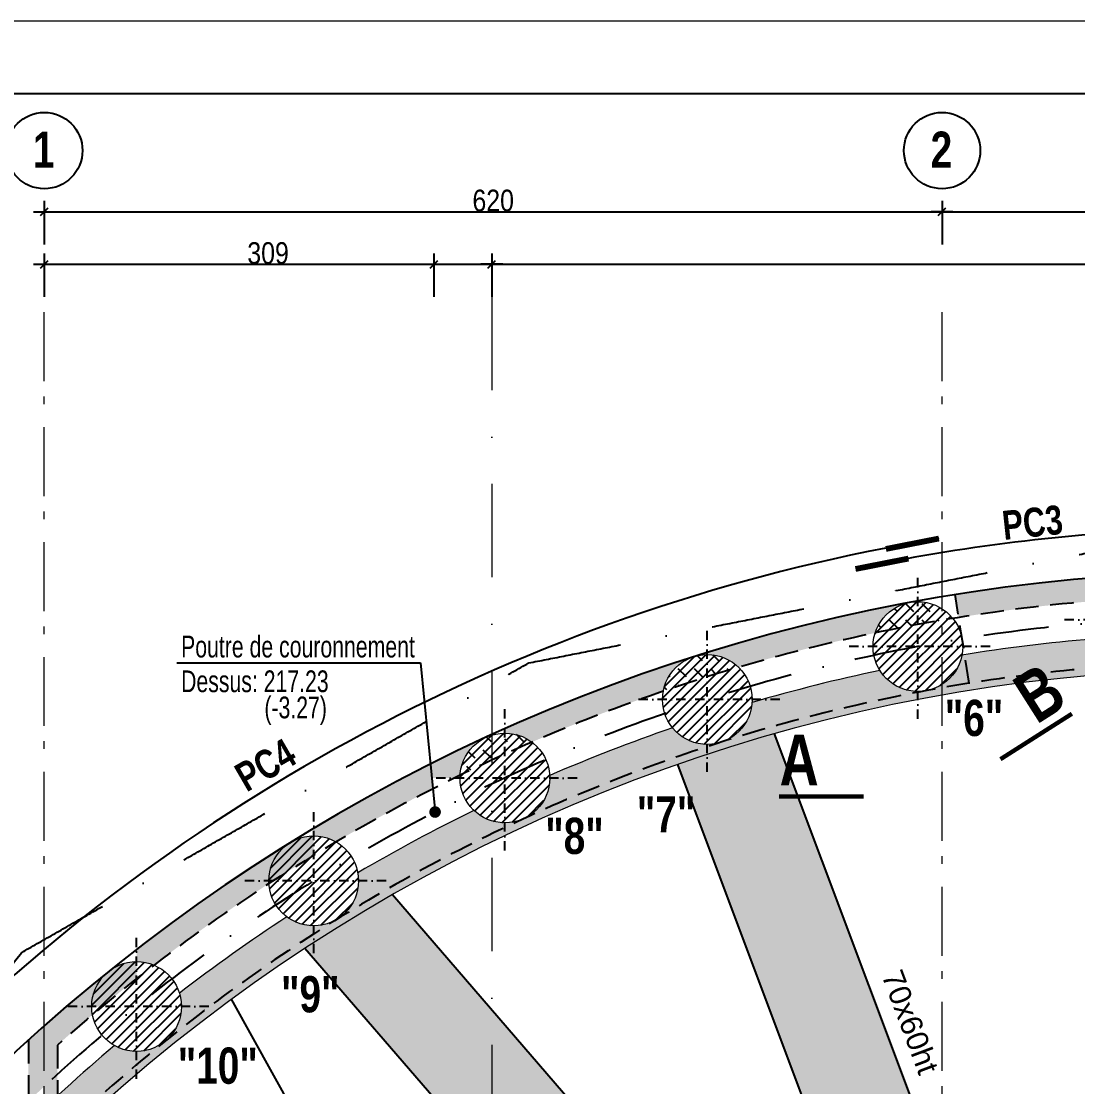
# Model space of a CAD drawing. Header units: centimetres. Extents: x 0 to 26456, y -12469 to -8269.
# Drawn here: x 19937 to 20667, y -9005 to -8269 of the extents above; entities that cross this region are included whole.
import ezdxf
from ezdxf.enums import TextEntityAlignment as Align

# ---------------------------------------------------------------- set-up
doc = ezdxf.new("R2010")
doc.units = ezdxf.units.CM
doc.header["$LTSCALE"] = 25.4
doc.header["$PDMODE"] = 1
doc.header["$PDSIZE"] = -2
for name, pattern in [('CACHEX2', [19.049999999999997, 12.7, -6.35]), ('Style de ligne -6', [1.0416400000000001, 0.625, -0.20828, 0.06943000000000005, -0.13893]), ('TIRETPTX2', [50.8, 25.4, -12.7, 0, -12.7])]:
    doc.linetypes.add(name, pattern=pattern)
for name, color, linetype in [('01_cote_gen', 4, 'Continuous'), ('01_linteaux', 2, 'Continuous'), ('01_murs_sup', 2, 'CACHEX2'), ('01_poch_BN', 9, 'Continuous'), ('01_poch_murs', 253, 'Continuous'), ('01_texte', 230, 'Continuous'), ('AA_COTES', 2, 'Continuous')]:
    doc.layers.add(name, color=color, linetype=linetype)
for name, color, linetype, lineweight in [('01_murs_coup', 5, 'Continuous', 60), ('01_PIEUX', 5, 'Continuous', 60), ('B Général', 7, 'Continuous', 5)]:
    doc.layers.add(name, color=color, linetype=linetype, lineweight=lineweight)
doc.styles.add('impact', font='impact.ttf')
doc.styles.add('MATTE_TXT', font='arial.ttf')
doc.styles.add('STYLE2', font='ARIALN.TTF')
doc.dimstyles.new('JB50', dxfattribs={"dimscale": 0.1, "dimtxt": 150, "dimasz": 15, "dimexe": 0.1, "dimexo": 0.1, "dimgap": 0.09, "dimtad": 1, "dimdec": 1, "dimdsep": 46, "dimtxsty": 'STYLE2', "dimblk1": 'BOND_G', "dimblk2": 'BOND_D', "dimsah": 1, "dimcen": 1.5, "dimdle": 0.01, "dimse1": 1, "dimse2": 1, "dimclrd": 4, "dimclre": 2, "dimclrt": 6, "dimazin": 2, "dimtfac": 2.333333333333333, "dimtdec": 1, "dimtix": 1, "dimtmove": 2, "dimatfit": 3, "dimldrblk": 'BOND_G', "dimfxl": 1, "dimtolj": 1, "dimtzin": 0, "dimarcsym": 0})
pattern_1 = [(135, (0, 0), (-11.22532015133644, 8.881784197001252e-16), [7.9375, -7.9375])]

# ---------------------------------------------------------------- blocks, each defined once
blk = doc.blocks.new('BOND_G')
at = {"layer": 'AA_COTES', "color": 0}
for p, q in [((0, -5), (0, 14.99999999999999)), ((5, 0), (-5, 0)), ((1.767766952966312, 1.767766952966312), (-1.767766952966426, -1.767766952966426))]:
    blk.add_line(p, q, dxfattribs=at)
blk = doc.blocks.new('BOND_D')
at = {"layer": 'AA_COTES', "color": 0}
for p, q in [((0, 5), (0, -15)), ((5, 0), (-5, 0)), ((-1.767766952966312, -1.767766952966312), (1.767766952966426, 1.767766952966426))]:
    blk.add_line(p, q, dxfattribs=at)
blk = doc.blocks.new('*D134')
at = {"layer": '01_cote_gen', "color": 4, "lineweight": -2, "transparency": 16777216}
blk.add_line((20223.54063013628, -8437.09799820032), (21263.53152298929, -8437.09799820032), dxfattribs=at)
at = {"layer": 'Defpoints', "color": 0, "transparency": 16777216}
for p in [(21265.03152298929, -8437.09799820032), (20222.04063013628, -8628.051848474306), (21265.03152298929, -8655.22295320542)]:
    blk.add_point(p, dxfattribs=at)
at = {"layer": '01_cote_gen', "color": 4, "lineweight": -2, "transparency": 16777216, "xscale": 1.5, "yscale": 1.5, "zscale": 1.5, "rotation": 180}
blk.add_blockref('BOND_G', (20222.04063013628, -8437.09799820032), dxfattribs=at)
at = {"layer": '01_cote_gen', "color": 4, "lineweight": -2, "transparency": 16777216, "xscale": 1.5, "yscale": 1.5, "zscale": 1.5}
blk.add_blockref('BOND_D', (21265.03152298929, -8437.09799820032), dxfattribs=at)
at = {"layer": '01_cote_gen', "color": 6, "transparency": 16777216, "insert": (20743.53607656278, -8429.430403384495), "char_height": 15, "attachment_point": 5, "style": 'STYLE2'}
blk.add_mtext('\\A1;1043', dxfattribs=at)
blk = doc.blocks.new('*D135')
at = {"layer": '01_cote_gen', "color": 4, "lineweight": -2, "transparency": 16777216}
blk.add_line((19954.49236217087, -8400.81244869095), (20571.48982176962, -8400.81244869095), dxfattribs=at)
at = {"layer": 'Defpoints', "color": 0, "transparency": 16777216}
for p in [(20572.98982176962, -8400.81244869095), (19952.99236217087, -8404.476490234649), (20572.98982176962, -8404.476490234649)]:
    blk.add_point(p, dxfattribs=at)
at = {"layer": '01_cote_gen', "color": 4, "lineweight": -2, "transparency": 16777216, "xscale": 1.5, "yscale": 1.5, "zscale": 1.5, "rotation": 180}
blk.add_blockref('BOND_G', (19952.99236217087, -8400.81244869095), dxfattribs=at)
at = {"layer": '01_cote_gen', "color": 4, "lineweight": -2, "transparency": 16777216, "xscale": 1.5, "yscale": 1.5, "zscale": 1.5}
blk.add_blockref('BOND_D', (20572.98982176962, -8400.81244869095), dxfattribs=at)
at = {"layer": '01_cote_gen', "color": 6, "transparency": 16777216, "insert": (20262.99109197024, -8393.144853875125), "char_height": 15, "attachment_point": 5, "style": 'STYLE2'}
blk.add_mtext('\\A1;620', dxfattribs=at)
blk = doc.blocks.new('*D136')
at = {"layer": '01_cote_gen', "color": 4, "lineweight": -2, "transparency": 16777216}
blk.add_line((20574.48982176962, -8400.81244869095), (21121.50648556105, -8400.81244869095), dxfattribs=at)
at = {"layer": 'Defpoints', "color": 0, "transparency": 16777216}
for p in [(21123.00648556105, -8362.340485538267), (21123.00648556105, -8400.81244869095), (20572.98982176962, -8404.476490234649)]:
    blk.add_point(p, dxfattribs=at)
at = {"layer": '01_cote_gen', "color": 4, "lineweight": -2, "transparency": 16777216, "xscale": 1.5, "yscale": 1.5, "zscale": 1.5, "rotation": 180}
blk.add_blockref('BOND_G', (20572.98982176962, -8400.81244869095), dxfattribs=at)
at = {"layer": '01_cote_gen', "color": 4, "lineweight": -2, "transparency": 16777216, "xscale": 1.5, "yscale": 1.5, "zscale": 1.5}
blk.add_blockref('BOND_D', (21123.00648556105, -8400.81244869095), dxfattribs=at)
at = {"layer": '01_cote_gen', "color": 6, "transparency": 16777216, "insert": (20847.99815366533, -8393.144853875125), "char_height": 15, "attachment_point": 5, "style": 'STYLE2'}
blk.add_mtext('\\A1;550', dxfattribs=at)
blk = doc.blocks.new('*D137')
at = {"layer": '01_cote_gen', "color": 4, "lineweight": -2, "ltscale": 3, "transparency": 16777216}
blk.add_line((19954.49236217087, -8437.09799820032), (20260.54063013628, -8437.09799820032), dxfattribs=at)
at = {"layer": 'Defpoints', "color": 0, "ltscale": 3, "transparency": 16777216}
for p in [(20262.04063013628, -8437.09799820032), (19952.99236217087, -8647.511518568235), (20262.04063013628, -8647.511518568235)]:
    blk.add_point(p, dxfattribs=at)
at = {"layer": '01_cote_gen', "color": 4, "lineweight": -2, "ltscale": 3, "transparency": 16777216, "xscale": 1.5, "yscale": 1.5, "zscale": 1.5, "rotation": 180}
blk.add_blockref('BOND_G', (19952.99236217087, -8437.09799820032), dxfattribs=at)
at = {"layer": '01_cote_gen', "color": 4, "lineweight": -2, "ltscale": 3, "transparency": 16777216, "xscale": 1.5, "yscale": 1.5, "zscale": 1.5}
blk.add_blockref('BOND_D', (20262.04063013628, -8437.09799820032), dxfattribs=at)
at = {"layer": '01_cote_gen', "color": 6, "ltscale": 3, "transparency": 16777216, "insert": (20107.51649615358, -8429.430403384495), "char_height": 15, "attachment_point": 5, "style": 'STYLE2'}
blk.add_mtext('\\A1;309', dxfattribs=at)
blk = doc.blocks.new('*D208')
at = {"layer": '01_cote_gen', "color": 4, "lineweight": -2, "ltscale": 3, "transparency": 16777216}
blk.add_line((25181.35043930488, -8824.443182918727), (25181.35043930488, -8881.443182918292), dxfattribs=at)
at = {"layer": 'Defpoints', "color": 0, "ltscale": 3, "transparency": 16777216}
for p in [(25158.85043930488, -8822.943182918727), (-1.600710675120354e-10, -8882.943182918285), (25181.35043930488, -8882.943182918292)]:
    blk.add_point(p, dxfattribs=at)
at = {"layer": '01_cote_gen', "color": 4, "lineweight": -2, "ltscale": 3, "transparency": 16777216, "xscale": 1.5, "yscale": 1.5, "zscale": 1.5}
for name, p, rotation in [('BOND_G', (25181.35043930488, -8822.943182918727), 90), ('BOND_D', (25181.35043930488, -8882.943182918292), 270)]:
    blk.add_blockref(name, p, dxfattribs=dict(at, rotation=rotation))
at = {"layer": '01_cote_gen', "color": 6, "ltscale": 3, "transparency": 16777216, "insert": (25173.68284448905, -8852.943182918507), "char_height": 15, "attachment_point": 5, "rotation": 90, "style": 'STYLE2'}
blk.add_mtext('\\A1;60', dxfattribs=at)

msp = doc.modelspace()

# ---------------------------------------------------------------- hatches: boundary and pattern name
at = {"layer": '01_murs_sup', "ltscale": 3}
h = msp.add_hatch(dxfattribs=at)
h.set_pattern_fill('DASH', color=256, scale=2.5, angle=135)
h.set_pattern_definition(pattern_1)
h.paths.add_polyline_path([(19962.04075267671, -8996.491079581685, 0.002531451353049674), (19952.99236217087, -9004.807788942462), (19952.99236217087, -9019.878112635355, -0.002574667747263947), (19962.04075267671, -9011.419420330678)])
h.paths.add_polyline_path([(19962.04075267671, -8976.31305738118, -0.006516405898975369), (19986.24151767971, -8955.33694515442, -0.04627340198228324), (19985.71276000788, -8949.635770628222), (19968.25438592605, -8949.635770628222, 0.004067861401506169), (19952.99236217087, -8962.949710448283), (19952.99236217087, -9004.807788942462, -0.002531451353049659), (19962.04075267671, -8996.491079581685)])
h.paths.add_polyline_path([(19952.99236217087, -8962.949710448283, 0.002955468585828464), (19942.04075267671, -8972.777708138961), (19942.04075267671, -9015.10359946519, -0.003096146297348388), (19952.99236217087, -9004.807788942462)])
h.paths.add_polyline_path([(19997.24688906947, -8925.509439191208, 0.007575990962309219), (19968.25438592605, -8949.635770628222), (19985.71276000788, -8949.635770628222, -0.2267463357051544)])
h.paths.add_polyline_path([(20016.71276000788, -8930.438205213124), (20016.71276000788, -8918.635770628222, 0.4142135623730951), (19985.71276000788, -8949.635770628222), (19993.04469058376, -8949.635770628222, -0.006200760919027776)])
h.paths.add_polyline_path([(20022.24235788403, -8905.863991761751, 0.001401672488549907), (20016.71276000788, -8910.121562334987), (20016.71276000788, -8918.635770628222, -0.09982294667140483), (20028.72683847661, -8921.05847337065, -0.0008315451278062832), (20031.96796140318, -8918.568819040713)])
h.paths.add_polyline_path([(20108.06370936837, -8864.768000295142, -0.01533620150584975), (20108.00540742572, -8862.867652609077, -0.2594805352761252), (20122.66303549479, -8836.525160705858, 0.02452486336761976), (20022.24235788403, -8905.863991761751), (20031.96796140318, -8918.568819040713, -0.0189682979439725)])
h.paths.add_polyline_path([(20139.00540742572, -8845.256839476358), (20139.00540742572, -8831.867652609077, 0.4142135623730951), (20108.00540742572, -8862.867652609077), (20110.98929596204, -8862.867652609077, -0.006733180713042963)])
h.paths.add_polyline_path([(20221.27242336533, -8799.309026090661), (20219.59169393276, -8782.227434466036, 0.01847937243883564), (20139.00540742572, -8826.559863701523), (20139.00540742572, -8831.867652609077, -0.1311429218165924), (20154.45158321565, -8835.989861526718, -0.01551302581773235)])
h.paths.add_polyline_path([(20258.09446509475, -8763.68465358069, 0.008583888516723525), (20219.59169393276, -8782.227434466036), (20220.53763697403, -8791.84124405252), (20236.18662102504, -8791.84124405252, -0.0008921322589392388), (20240.12401177537, -8789.911760148272, -0.2759147244667435)])
h.paths.add_polyline_path([(20380.40680633365, -8731.910745401334, -0.2759147244667484), (20401.47410624306, -8708.099672642245, 0.02805231403999468), (20271.06390660168, -8757.800395212256), (20271.06390660168, -8760.84124405252, -0.1627178930550964), (20289.70642681701, -8767.07319124207, -0.01980015537954972)])
h.paths.add_polyline_path([(20526.77097568853, -8691.650217712082, -0.2759147244667564), (20550.6135748336, -8670.618603950435, 0.02893504782106948), (20410.87266649118, -8705.150387574842), (20410.87266649118, -8706.64061144355, -0.1946121440687925), (20432.42699286268, -8715.36032835129, -0.01980015537955201)])
h.paths.add_polyline_path([(20676.95233325804, -8669.747184978214, -0.2601810642606941), (20701.35699738403, -8651.929332204701, 0.02414752684017281), (20581.93276865482, -8665.18965881402), (20584.46398054825, -8680.988170337281, -0.01896323129683905)])
h.paths.add_polyline_path([(19458.75151192187, -10153.20039969471), (19473.3523187485, -10153.20039969471), (19473.3523187485, -10142.62740164783), (19458.75151192187, -10142.62740164783)], flags=9)
h.paths.add_polyline_path([(19607.82798606622, -9603.97844531037), (19622.42879289285, -9603.97844531037), (19622.42879289285, -9593.405447263493), (19607.82798606622, -9593.405447263493)], flags=9)
h.paths.add_polyline_path([(20865.53209107814, -10481.26474452475), (20920.9533052664, -10481.26474452475), (20920.9533052664, -10458.28896007728), (20865.53209107814, -10458.28896007728)], flags=9)
h.paths.add_polyline_path([(19060.64998762298, -10027.91604079485), (19091.18581220605, -10027.91604076731), (19091.1858121708, -9988.840994442417), (19060.64998758773, -9988.840994469967)], flags=9)
h.paths.add_polyline_path([(19060.91249534308, -9879.12851761522), (19090.87697959262, -9879.128517588186), (19090.87697955879, -9841.628517588186), (19060.91249530925, -9841.62851761522)], flags=9)
h.paths.add_polyline_path([(19060.72719577544, -9269.128517970756), (19089.67253240299, -9269.12851794464), (19089.67253236916, -9231.62851794464), (19060.72719574161, -9231.628517970756)], flags=9)
h.paths.add_polyline_path([(19826.87228505999, -9345.038980564766), (19862.27035079214, -9322.526700305973), (19834.09664679395, -9278.22667318383), (19798.6985810618, -9300.738953442622)], flags=9)
h.paths.add_polyline_path([(20637.24809346632, -8767.528901594093), (20672.64615919847, -8745.016621335299), (20644.47245520028, -8700.716594213156), (20609.07438946813, -8723.228874471948)], flags=9)
h.paths.add_polyline_path([(20454.03026777045, -8806.877622667598), (20494.55373904902, -8806.877622631002), (20494.55373900161, -8754.377622631002), (20454.03026772304, -8754.377622667598)], flags=9)
h.paths.add_polyline_path([(20861.45874717567, -8825.185471828197), (20914.4948999724, -8825.185471828197), (20914.4948999724, -8795.68683608468), (20861.45874717567, -8795.68683608468)], flags=9)
h.paths.add_polyline_path([(21073.27243698213, -8575.38904196861), (21182.86350110218, -8575.38904196861), (21182.86350110218, -8552.39790963573), (21073.27243698213, -8552.39790963573)], flags=9)
h.paths.add_polyline_path([(20797.06333448428, -8776.738779199608), (20966.1468951937, -8776.738779199608), (20966.1468951937, -8753.870429949951), (20797.06333448428, -8753.870429949951)], flags=9)
h.paths.add_polyline_path([(21102.39872305211, -8800.74508267199), (21211.98978717216, -8800.74508267199), (21211.98978717216, -8777.75395033911), (21102.39872305211, -8777.75395033911)], flags=9)
h.paths.add_polyline_path([(20797.04287063708, -8800.74508267199), (20906.63393475713, -8800.74508267199), (20906.63393475713, -8777.75395033911), (20797.04287063708, -8777.75395033911)], flags=9)
h.paths.add_polyline_path([(21166.8145995907, -8825.185471828197), (21219.85075238743, -8825.185471828197), (21219.85075238743, -8795.68683608468), (21166.8145995907, -8795.68683608468)], flags=9)
h.paths.add_polyline_path([(21102.41918689931, -8776.738779199608), (21271.50274760873, -8776.738779199608), (21271.50274760873, -8753.870429949951), (21102.41918689931, -8753.870429949951)], flags=9)
h.paths.add_polyline_path([(19586.0997036983, -10125.57938807972), (19647.38952729701, -10125.5793880736), (19647.3895272949, -10104.43339197985), (19586.09970369619, -10104.43339198597)], flags=9)
h.paths.add_polyline_path([(19566.42533737738, -10163.36716131655), (19662.59416411681, -10163.36716131655), (19662.59416411681, -10140.39137686907), (19566.42533737738, -10140.39137686907)], flags=9)
h.paths.add_polyline_path([(19791.99246649683, -10114.49305470143), (19839.57171928609, -10066.86613115486), (19822.79606835226, -10050.10727131154), (19775.21681556299, -10097.73419485811)], flags=9)
h.paths.add_polyline_path([(19775.50186969651, -10810.23123384235), (19820.81613166665, -10860.01804740375), (19838.35256155167, -10844.0569862113), (19793.03829958153, -10794.27017264989)], flags=9)
h.paths.add_polyline_path([(20584.34388294768, -10978.11408513349), (20635.48511924488, -10934.33414574923), (20620.06449312998, -10916.32064698507), (20568.92325683277, -10960.10058636933)], flags=9)
h.paths.add_polyline_path([(20287.25712955013, -9852.857136903982), (20287.25712955013, -9781.100656685701), (20264.26599721725, -9781.100656685701), (20264.26599721725, -9852.857136903982)], flags=9)
h.paths.add_polyline_path([(20263.11280257346, -9840.733567474574), (20263.11280257346, -9785.312353286306), (20240.13701812598, -9785.312353286306), (20240.13701812598, -9840.733567474574)], flags=9)
h.paths.add_polyline_path([(19573.11254545717, -10506.86340633254), (19644.86390971365, -10506.86340633254), (19644.86390971365, -10483.88762188506), (19573.11254545717, -10483.88762188506)], flags=9)
h.paths.add_polyline_path([(19585.23355690567, -10482.73186926037), (19640.65477109394, -10482.73186926037), (19640.65477109394, -10459.7560848129), (19585.23355690567, -10459.7560848129)], flags=9)
h.paths.add_polyline_path([(20302.06799122346, -9348.241344795462), (20381.08017345312, -9348.241344787577), (20381.08017345101, -9327.095348693829), (20302.06799122134, -9327.095348701714)], flags=9)
h.paths.add_polyline_path([(20290.92277939147, -9311.023830140128), (20387.0967220927, -9311.023830140128), (20387.0967220927, -9288.032697807248), (20290.92277939147, -9288.032697807248)], flags=9)
h.paths.add_polyline_path([(20302.06799122346, -9274.171262057609), (20377.32088525868, -9274.171262050098), (20377.32088525656, -9253.02526595635), (20302.06799122134, -9253.02526596386)], flags=9)
h.paths.add_polyline_path([(20338.94414295922, -9034.253394276218), (20392.69925117899, -9096.478572254844), (20410.08575489964, -9081.45871342233), (20356.33064667986, -9019.233535443702)], flags=9)
h.paths.add_polyline_path([(20525.82142540599, -8925.897849836447), (20554.7143207372, -9002.883465594012), (20576.22507793046, -8994.810424286698), (20547.33218259925, -8917.824808529132)], flags=9)
h.paths.add_polyline_path([(20776.87904420928, -9483.375216066717), (20790.47289884097, -9483.375216067157), (20790.47289884132, -9472.802218020282), (20776.87904420963, -9472.802218019842)], flags=9)
h.paths.add_polyline_path([(20780.87904420928, -9540.875216066717), (20795.47985103591, -9540.87521606719), (20795.47985103626, -9530.302218020315), (20780.87904420963, -9530.302218019842)], flags=9)
h.paths.add_polyline_path([(20807.37904420928, -9593.875216066717), (20822.31550176756, -9593.875216067201), (20822.31550176791, -9583.302218020326), (20807.37904420963, -9583.302218019842)], flags=9)
h.paths.add_polyline_path([(20874.37904420928, -9590.375216066717), (20889.31550176756, -9590.375216067201), (20889.31550176791, -9579.802218020326), (20874.37904420963, -9579.802218019842)], flags=9)
h.paths.add_polyline_path([(20923.37904420928, -9591.375216066717), (20937.97985103591, -9591.37521606719), (20937.97985103626, -9580.802218020315), (20923.37904420963, -9580.802218019842)], flags=9)
h.paths.add_polyline_path([(20973.37904420928, -9591.375216066717), (20988.31550176756, -9591.375216067201), (20988.31550176791, -9580.802218020326), (20973.37904420963, -9580.802218019842)], flags=9)
h.paths.add_polyline_path([(21083.85176809702, -9448.730142801756), (21095.76736907048, -9448.730142802142), (21095.76736907083, -9438.157144755263), (21083.85176809737, -9438.157144754878)], flags=9)
h.paths.add_polyline_path([(21083.35176809702, -9502.730142801756), (21098.2882256553, -9502.73014280224), (21098.28822565565, -9492.157144755362), (21083.35176809737, -9492.157144754878)], flags=9)
h.paths.add_polyline_path([(21076.35176809702, -9558.230142801756), (21091.2882256553, -9558.23014280224), (21091.28822565565, -9547.657144755362), (21076.35176809737, -9547.657144754878)], flags=9)
h.paths.add_polyline_path([(21029.87904420928, -9585.875216066717), (21045.15115249921, -9585.875216067212), (21045.15115249955, -9575.302218020337), (21029.87904420963, -9575.302218019842)], flags=9)
h.paths.add_polyline_path([(20956.77440208228, -9311.09743387419), (20956.77440208184, -9297.839229974143), (20946.20140403497, -9297.839229974496), (20946.20140403541, -9311.097433874544)], flags=9)
h.paths.add_polyline_path([(20995.52595522163, -9311.267843728085), (20995.52595611661, -9297.67398909639), (20984.95295806974, -9297.673988400293), (20984.95295717476, -9311.267843031987)], flags=9)
h.paths.add_polyline_path([(21056.42148496769, -9311.270427549698), (21056.42148586267, -9297.676572918004), (21045.84848781579, -9297.67657222191), (21045.84848692082, -9311.270426853604)], flags=9)
h.paths.add_polyline_path([(21078.71481880622, -9356.498405215925), (21078.7148196791, -9343.240201315875), (21068.14182163223, -9343.240200619777), (21068.14182075935, -9356.498404519827)], flags=9)
h.paths.add_polyline_path([(20917.14059672919, -9311.267843061629), (20917.14059672874, -9297.673988429935), (20906.56759868187, -9297.673988430284), (20906.56759868232, -9311.267843061982)], flags=9)
h.paths.add_polyline_path([(20866.82741345247, -9311.435668427453), (20866.827413452, -9297.50616306411), (20856.25441540513, -9297.506163064463), (20856.25441540559, -9311.435668427803)], flags=9)
h.paths.add_polyline_path([(20813.05759926358, -9328.937646691153), (20813.05759926313, -9315.343792059459), (20802.48460121625, -9315.343792059808), (20802.48460121671, -9328.937646691506)], flags=9)
h.paths.add_polyline_path([(20785.82151939157, -9379.510741170274), (20799.41537402326, -9379.510741169819), (20799.41537402291, -9368.937743122944), (20785.82151939121, -9368.937743123395)], flags=9)
h.paths.add_polyline_path([(20785.82151939157, -9424.546580470487), (20796.39451743844, -9424.546580470134), (20796.39451743809, -9413.973582423256), (20785.82151939121, -9413.973582423609)], flags=9)
h.paths.add_polyline_path([(21372.06799122846, -9772.816082090647), (21451.08017345813, -9772.816082082762), (21451.08017345601, -9751.670085989013), (21372.06799122635, -9751.670085996899)], flags=9)
h.paths.add_polyline_path([(21360.92533737738, -9735.585777530809), (21457.09416411681, -9735.585777530809), (21457.09416411681, -9712.609993083333), (21360.92533737738, -9712.609993083333)], flags=9)
h.paths.add_polyline_path([(21372.06799122846, -9698.745999352794), (21447.32088526368, -9698.745999345283), (21447.32088526157, -9677.600003251535), (21372.06799122635, -9677.600003259045)], flags=9)
h.paths.add_polyline_path([(19339.95770331637, -10138.25930636279), (19405.49198373639, -10138.25930630366), (19405.49198370123, -10099.30007220854), (19339.95770328122, -10099.30007226767)], flags=9)
h.paths.add_polyline_path([(19394.83973694119, -9995.248510771244), (19460.15011371698, -9995.24851071232), (19460.15011368184, -9956.312439063155), (19394.83973690605, -9956.312439122079)], flags=9)
h = msp.add_hatch(dxfattribs=at)
h.set_pattern_fill('DASH', color=256, scale=2.5, angle=135)
h.set_pattern_definition(pattern_1)
h.paths.add_polyline_path([(20885.0088791759, -8650.271448664153), (20855.03152298927, -8650.271448664153, -0.2729194603852488), (20882.1608422329, -8666.271447418243), (20885.0088791759, -8666.271447418243)])
h.paths.add_polyline_path([(21005.03152298927, -8650.271448664153), (20885.0088791759, -8650.271448664153), (20885.0088791759, -8666.271447418243), (20977.90220374565, -8666.271447418243, -0.2729194603852488)])
h.paths.add_polyline_path([(21083.12786492483, -8650.271448664153), (21005.03152298927, -8650.271448664153, -0.2729194603852488), (21032.1608422329, -8666.271447418243), (21084.56432930688, -8666.271447418243)])
h.paths.add_polyline_path([(21123.00648556104, -8650.271448664153), (21083.12786492483, -8650.271448664153), (21084.56432930688, -8666.271447418243), (21123.00648556104, -8666.271447418243)])
h.paths.add_polyline_path([(21155.03152298927, -8650.271448664153), (21123.00648556104, -8650.271448664153), (21123.00648556104, -8666.271447418243), (21127.90220374565, -8666.271447418243, -0.2729194603852488)])
h.paths.add_polyline_path([(21155.03152298927, -8650.271448664153, 0.2729194603852488), (21127.90220374565, -8666.271447418243), (21155.03152298927, -8666.271447418243)], flags=17)
h.paths.add_polyline_path([(21155.03152298927, -8650.271448664153), (21155.03152298927, -8666.271447418243), (21182.1608422329, -8666.271447418243, 0.2729194603852488)], flags=17)
h.paths.add_polyline_path([(21186.03152298927, -8650.271448664153), (21155.03152298927, -8650.271448664153, -0.2729194603852488), (21182.1608422329, -8666.271447418243), (21186.03152298927, -8666.271447418243)])
h.paths.add_polyline_path([(21305.03152298927, -8650.271448664153), (21186.03152298927, -8650.271448664153), (21186.03152298927, -8666.271447418243), (21277.90220374565, -8666.271447418243, -0.2729194603852488)])
h.paths.add_polyline_path([(21305.03152298927, -8650.271448664153, 0.2729194603852488), (21277.90220374565, -8666.271447418243), (21296.13152298928, -8666.271447418243), (21296.13152298928, -8681.271448664153), (21305.03152298927, -8681.271448664153)])
h.paths.add_polyline_path([(21316.05488560001, -8652.297572900767, 0.09113802372646979), (21305.03152298927, -8650.271448664153), (21305.03152298927, -8681.271448664153), (21316.05488496112, -8681.271448664153)])
h.paths.add_polyline_path([(21305.03152298927, -8681.271448664153), (21296.13152298928, -8681.271448664153), (21296.13152298928, -8692.271448664153), (21305.03152298927, -8692.271448664153)])
h.paths.add_polyline_path([(21316.05488471857, -8692.271448664153), (21305.03152298927, -8692.271448664153), (21305.03152298927, -8712.271448664153, 0.0911380126095901), (21316.05488432223, -8710.245324913682)])
h.paths.add_polyline_path([(21305.03152298927, -8692.271448664153), (21296.13152298928, -8692.271448664153), (21296.13152298928, -8710.96639772961, 0.07292753475295853), (21305.03152298927, -8712.271448664153)])
h.paths.add_polyline_path([(21005.03152298927, -8650.271448664153), (21005.03152298927, -8666.271447418243), (21032.1608422329, -8666.271447418243, 0.2729194603852488)], flags=17)
h.paths.add_polyline_path([(21005.03152298927, -8650.271448664153, 0.2729194603852488), (20977.90220374565, -8666.271447418243), (21005.03152298927, -8666.271447418243)], flags=17)
h.paths.add_polyline_path([(20855.03152298927, -8650.271448664153), (20855.03152298927, -8666.271447418243), (20882.1608422329, -8666.271447418243, 0.2729194603852488)], flags=17)
h.paths.add_polyline_path([(20705.11632626799, -8651.70054352863), (20705.11632626799, -8667.729056668837, -0.005375109982413325), (20731.50162451607, -8666.427374311783, 0.2601810642597873)])
h.paths.add_polyline_path([(20705.11632626799, -8651.70054352863, 0.0007564488911457906), (20701.35699738394, -8651.929332204707, 0.2601810642599475), (20676.95233325804, -8669.747184978214, -0.00574520630131353), (20705.11632626799, -8667.729056668837)])
h.paths.add_polyline_path([(20572.98982176962, -8674.970673162927, 0.1431150475774993), (20556.29780486668, -8670.093011720415), (20556.29780486668, -8685.837545675455, -0.003449062253888624), (20572.98982176962, -8682.882277555445)])
h.paths.add_polyline_path([(20556.29780486668, -8670.093011720415, 0.3262010543277342), (20526.77097568852, -8691.650217712082, -0.006123143310799706), (20556.29780486668, -8685.837545675455)])
h.paths.add_polyline_path([(20410.87266649118, -8706.64061144355), (20410.87266649118, -8721.909457532132, -0.004583566861486673), (20432.42699286267, -8715.360328351291, 0.1946121440687386)])
h.paths.add_polyline_path([(20410.87266649118, -8706.64061144355, 0.3607543757945128), (20380.40680633364, -8731.910745401336, -0.006524407077893791), (20410.87266649118, -8721.909457532132)])
h.paths.add_polyline_path([(20289.70642681701, -8767.073191242074, 0.162717893055047), (20271.06390660168, -8760.84124405252), (20271.06390660168, -8775.347792924855, -0.004149976771112105)])
h.paths.add_polyline_path([(20262.04063013628, -8762.183521924397, 0.3129463956746893), (20240.12401177537, -8789.911760148272, -0.004938094607213448), (20262.04063013628, -8779.486851802723)])
h = msp.add_hatch(dxfattribs=at)
h.set_pattern_fill('DASH', color=256, scale=2.5, angle=135)
h.set_pattern_definition([(135, (-12564.07616921228, 0), (-11.22532015133644, 8.881784197001252e-16), [7.9375, -7.9375])])
h.paths.add_polyline_path([(21314.13152298928, -8710.90571936549, -0.1483571088396083), (21296.13152298928, -8710.966397729613), (21296.13152298928, -9245.25820757569), (21275.96129000996, -9245.25820757569), (21275.96129000996, -9265.25820757569), (21296.13152298928, -9265.25820757569), (21296.13152298928, -9473.258203969694), (21261.13152315356, -9473.258203969694), (21261.13152315356, -9491.258203969694), (21296.13152298928, -9491.258203969694), (21296.13152298928, -9854.258204239432), (21261.09015240736, -9854.25820423943), (21261.09015240736, -9872.25820423943), (21415.19189202665, -9872.25820423943), (21415.19189202665, -9854.25820423943), (21314.13152298928, -9854.258204239432), (21314.13152298928, -9271.258207817875), (21314.13152311523, -9261.258207817875), (21415.19189202665, -9261.258207817873), (21415.19189202665, -9245.258207817875), (21314.13152298928, -9245.258207817875)])
h.paths.add_polyline_path([(21131.0548725234, -8814.193457554837), (20926.70156370626, -8814.193457554837), (20926.70156370626, -8834.193457554837), (21111.0548725234, -8834.193457554837), (21111.05487252341, -9245.25820757569), (20753.05487237549, -9245.25820757569), (20753.05487237549, -9752.791318165222, 0.1490124076354666), (20262.04063013627, -9593.085652555508), (20262.04063013627, -9613.089198783744, -0.2537152868343266), (20979.83424347916, -10020.25820815291), (21111.05233478833, -10020.25820815291), (21111.05233478833, -10479.61906668692), (21131.05233478833, -10479.61906668692), (21131.05233478833, -10020.25820815291), (21131.05463357773, -10020.25820742478), (21396.28152310275, -10020.25820815291), (21396.28152310275, -10002.25820815291), (20992.12567647127, -10002.25820815291, 0.02262012132071245), (20946.05487893436, -9936.759058333486), (20946.05487893436, -9628.258201403956), (21111.0548725234, -9628.258201403956), (21111.0548725234, -9608.258201403956), (20771.05487237549, -9608.258201403958), (20771.05487237549, -9265.25820757569), (21111.0548725234, -9265.258207575693), (21111.0548725234, -9270.506141337699), (21131.0548725234, -9270.506141337699), (21131.0548725234, -9265.258207575693), (21172.7612898751, -9265.25820757569), (21172.7612898751, -9245.25820757569), (21131.0548725234, -9245.25820757569)])
h.paths.add_polyline_path([(20926.05487893436, -9628.258201403958), (20926.05487893436, -9804.25818989591), (20861.80487251381, -9804.25818989591), (20861.80487219433, -9804.25818989591), (20861.80487219433, -9628.258201403958)], flags=16)
h.paths.add_polyline_path([(20843.80487219433, -9628.258201403958), (20843.80487219433, -9804.25818989591), (20819.66300724891, -9804.25818989591, 0.01751892054310603), (20771.05487237549, -9765.718620433327), (20771.05487237549, -9628.258201403958)], flags=16)
h.paths.add_polyline_path([(20926.05487893436, -9824.25818989591), (20926.05487893436, -9911.837159492115, 0.03424284113054965), (20842.35217625199, -9824.25818989591)], flags=16)
h.paths.add_polyline_path([(21131.0548725234, -9403.706141405131), (21111.0548725234, -9403.706141405131), (21111.0548725234, -9824.258201104181), (21131.0548725234, -9824.258201104181)], flags=17)
h.paths.add_polyline_path([(20571.5548725234, -9096.933370200186), (20536.5548725234, -9096.933370200186), (20536.5548725234, -9131.933370200186), (20571.5548725234, -9131.933370200186)], flags=17)
h.paths.add_polyline_path([(20399.08916818448, -9128.932218164387), (20364.08916818448, -9128.932218164387), (20364.08916818448, -9163.932218164387), (20399.08916818448, -9163.932218164387)], flags=17)
at = {"layer": '01_poch_BN', "ltscale": 3}
h = msp.add_hatch(color=256, dxfattribs=at)
h.dxf.hatch_style = 1
h.paths.add_polyline_path([(20572.98982176962, -9070.000659231417), (20457.1362711825, -8761.30688426029, 0.01488301162590507), (20390.30503080643, -8782.45310662818), (20566.13952083676, -9250.967124735615), (20572.98982176962, -9250.967124735615)])
h.paths.add_polyline_path([(20572.98982176962, -9070.000659231417), (20572.98982176962, -9250.967124735615), (20632.26975698486, -9250.967124735615), (20638.76442082609, -9245.258207895722)])
h.paths.add_polyline_path([(20632.26975698486, -9250.967124735615), (20572.98982176962, -9250.967124735615), (20572.98982176962, -9269.219869204268), (20582.54392822807, -9294.676949925493)])
h.paths.add_polyline_path([(20520.52844659183, -9250.967124735615), (20428.02538000847, -9250.967124735615), (20516.17993735603, -9353.011994558083), (20568.7574646973, -9306.79547918851)])
h.paths.add_polyline_path([(20262.04063013628, -8951.749972786198), (20262.04063013628, -9058.82853652354), (20428.02538000847, -9250.967124735615), (20520.52844659183, -9250.967124735615)])
h.paths.add_polyline_path([(20262.04063013628, -8951.749972786198), (20193.42489717093, -8872.322615325635, 0.01506006134568257), (20132.96790256068, -8909.418113745816), (20262.04063013628, -9058.82853652354)])
at = {"layer": '01_poch_murs'}
h = msp.add_hatch(dxfattribs=at)
h.set_pattern_fill('ANSI31', color=256, scale=1.5)
h.set_pattern_definition([(45, (2347.605472626237, 2.174663370999042), (-3.367596045400932, 3.367596045400933), [])])
h.paths.add_polyline_path([(20556.29780486668, -8670.093011720415, 0.4142135623730951), (20525.29780486668, -8701.093011720415), (20556.29780486668, -8701.093011720415)])
h.paths.add_polyline_path([(20556.29780486668, -8701.093011720415), (20525.29780486668, -8701.093011720415, 0.4142135623730951), (20556.29780486668, -8732.093011720415)])
h.paths.add_polyline_path([(20556.29780486668, -8670.093011720415), (20556.29780486668, -8701.093011720415), (20587.29780486668, -8701.093011720415, 0.4142135623730951)])
h.paths.add_polyline_path([(20587.29780486668, -8701.093011720415), (20556.29780486668, -8701.093011720415), (20556.29780486668, -8732.093011720415, 0.4142135623730951)])
at = {"layer": '01_poch_murs', "ltscale": 3}
h = msp.add_hatch(color=256, dxfattribs=at)
h.dxf.hatch_style = 1
edge = h.paths.add_edge_path()
edge.add_line((21123.00648556104, -8692.271448664153), (21034.01427648165, -8692.271448664153))
edge.add_arc((21005.03152298927, -8681.271448664153), 30.99999999999996, 200.7835595958457, 339.2164404041543, ccw=False)
edge.add_line((20976.04876949689, -8692.271448664153), (20884.01427648165, -8692.271448664153))
edge.add_arc((20855.03152298927, -8681.271448664153), 30.99999999999996, 201.3118853197357, 339.2164404041543, ccw=False)
edge.add_line((20826.15143147046, -8692.538227878507), (20734.21496465363, -8693.390222855067))
edge.add_arc((20705.116326268, -8682.700543528656), 30.99999999998549, 205.0617590902555, 339.82868109384594, ccw=False)
edge.add_arc((20778.84935286136, -9894.24082311368), 1202.726036363793, 94.85607431749344, 99.19121332792479)
edge.add_arc((20556.29780486669, -8701.093011720415), 30.99999999999606, 302.5783325837864, 349.0964430106206, ccw=False)
edge.add_line((20572.98982176962, -8727.215350277904), (20572.98982176962, -8734.645863574853))
edge.add_arc((20778.84935286134, -9894.240823113643), 1177.726036363751, 87.94605086521148, 100.06667467126857, ccw=False)
edge.add_line((20821.05963996113, -8717.271448664153), (21123.00648556104, -8717.271448664153))
edge.add_line((21123.00648556104, -8717.271448664153), (21123.00648556104, -8692.271448664153))
edge = h.paths.add_edge_path()
edge.add_line((21276.04876949689, -8692.271448664153), (21184.01427648165, -8692.271448664153))
edge.add_arc((21155.03152298927, -8681.271448664153), 30.99999999999996, 200.7835595958457, 339.2164404041543, ccw=False)
edge.add_line((21126.04876949689, -8692.271448664153), (21123.00648556104, -8692.271448664153))
edge.add_line((21123.00648556104, -8692.271448664153), (21123.00648556104, -8717.271448664153))
edge.add_line((21123.00648556104, -8717.271448664153), (21296.0548841673, -8717.271448664153))
edge.add_line((21296.0548841673, -8717.271448664153), (21296.05487252487, -9245.258207796976))
edge.add_line((21296.05487252487, -9245.258207796976), (21123.00648556105, -9245.258207796976))
edge.add_line((21123.00648556105, -9245.258207796976), (21123.00648556105, -9250.967124735615))
edge.add_line((21123.00648556105, -9250.967124735615), (21343.05487604125, -9250.967124735615))
edge.add_line((21343.05487604125, -9250.967124735615), (21343.05487604125, -9245.258208140549))
edge.add_line((21343.05487604125, -9245.258208140549), (21316.05487252487, -9245.258208140549))
edge.add_line((21316.05487252487, -9245.258208140549), (21316.05488564469, -8692.271448664153))
edge.add_arc((21315.43228056171, -8692.1924082455), 0.6276021647004145, 187.235061416271, 352.764938583729, ccw=False)
edge.add_arc((21314.18707039575, -8692.192408245503), 0.6276021646965764, 187.2350614161062, 352.764938583852, ccw=False)
edge.add_arc((21312.94186022978, -8692.192408245503), 0.6276021647001854, 187.2350614161481, 352.7649385838938, ccw=False)
edge.add_arc((21311.69665006382, -8692.1924082455), 0.6276021647004145, 187.235061416271, 352.764938583729, ccw=False)
edge.add_arc((21310.45143989786, -8692.192408245503), 0.6276021646965764, 187.2350614161062, 352.764938583852, ccw=False)
edge.add_arc((21309.20622973189, -8692.192408245503), 0.6276021647001854, 187.2350614161481, 352.7649385838938, ccw=False)
edge.add_arc((21307.96101956593, -8692.1924082455), 0.6276021647004145, 187.235061416271, 352.764938583729, ccw=False)
edge.add_arc((21306.71580939997, -8692.192408245503), 0.6276021646965764, 187.2350614161062, 352.764938583852, ccw=False)
edge.add_arc((21305.470599234, -8692.192408245503), 0.6276021647001854, 187.2350614161481, 352.7649385838938, ccw=False)
edge.add_arc((21304.22538906804, -8692.1924082455), 0.6276021647004145, 187.235061416271, 352.764938583729, ccw=False)
edge.add_arc((21302.98017890208, -8692.192408245503), 0.6276021646965764, 187.2350614161062, 352.764938583852, ccw=False)
edge.add_arc((21301.73496873611, -8692.192408245503), 0.6276021647001854, 187.2350614161481, 352.7649385838938, ccw=False)
edge.add_arc((21300.48975857015, -8692.1924082455), 0.6276021647004145, 187.235061416271, 352.764938583729, ccw=False)
edge.add_arc((21299.24454840419, -8692.192408245503), 0.6276021646965764, 187.2350614161062, 352.764938583852, ccw=False)
edge.add_arc((21297.99933823822, -8692.192408245503), 0.6276021647001854, 187.2350614161481, 352.7649385838938, ccw=False)
edge.add_arc((21296.75412807226, -8692.1924082455), 0.6276021647004145, 187.235061416271, 352.764938583729, ccw=False)
edge.add_arc((21286.09014624308, -8690.996684542333), 10.12196969592808, 187.2350614161705, 352.76493858383213, ccw=False)
h.paths.add_polyline_path([(21111.06190442583, -9250.967124735615), (20632.26975698486, -9250.967124735615), (20572.98982176962, -9303.075167382805), (20572.98982176962, -9329.703498543338), (20640.6168674121, -9270.258207895722), (21111.0617516693, -9270.258207895713)])
h.paths.add_polyline_path([(21111.06194963192, -9245.258207895713), (20638.76442082609, -9245.258207895722), (20632.26975698486, -9250.967124735615), (21111.06190442583, -9250.967124735615)])
at = {"layer": '01_poch_murs'}
h = msp.add_hatch(dxfattribs=at)
h.set_pattern_fill('ANSI31', color=256, scale=1.5)
h.set_pattern_definition([(45, (2202.180334250734, -34.37293635213609), (-3.367596045400932, 3.367596045400933), [])])
h.paths.add_polyline_path([(20410.87266649118, -8706.64061144355, 0.4142135623730951), (20379.87266649118, -8737.64061144355), (20410.87266649118, -8737.64061144355)])
h.paths.add_polyline_path([(20410.87266649118, -8737.64061144355), (20379.87266649118, -8737.64061144355, 0.4142135623730951), (20410.87266649118, -8768.64061144355)])
h.paths.add_polyline_path([(20410.87266649118, -8706.64061144355), (20410.87266649118, -8737.64061144355), (20441.87266649118, -8737.64061144355, 0.4142135623730951)])
h.paths.add_polyline_path([(20441.87266649118, -8737.64061144355), (20410.87266649118, -8737.64061144355), (20410.87266649118, -8768.64061144355, 0.4142135623730951)])
at = {"layer": '01_poch_murs', "ltscale": 3}
h = msp.add_hatch(color=256, dxfattribs=at)
h.dxf.hatch_style = 1
h.paths.add_polyline_path([(19952.99236217087, -9054.598728137013), (19952.99236217087, -9019.878112635355, 0.005412172626103429), (19934.25873187482, -9037.960143961727, -0.1073610116204542), (19937.05250051579, -9050.821268038608, -0.5347923163915954), (19894.16426731187, -9079.45114598612, 0.01891333202870382), (19835.11873181164, -9148.638762064718, -0.1387367531134159), (19839.71362155057, -9164.879764253645, -0.495681826523971), (19800.4463781152, -9194.757058073195, 0.0140874434755596), (19762.60682889263, -9250.967124735616), (19792.32131691704, -9250.967124735616, -0.05401596373595152)])
h.paths.add_polyline_path([(20262.04063013628, -8835.965168643426), (20262.04063013628, -8821.498966180645, -0.1178131145373127), (20249.60781341653, -8814.216142157993, 0.01891333202871056), (20169.50143779259, -8857.30059487065, -0.04517119621277423), (20170.00540742572, -8862.867652609077, -0.6171070753033943), (20120.47203743408, -8887.717485541158, 0.01891333202871145), (20046.28960456357, -8940.350822263876, -0.07619285917296394), (20047.71276000788, -8949.635770628222, -0.5752177938253957), (20001.38498553384, -8976.581258741699, 0.01349977753543152), (19952.99236217087, -9019.878112635355), (19952.99236217087, -9054.598728137013, -0.08088505237707684)])
h.paths.add_polyline_path([(20572.98982176962, -8734.645863574853), (20572.98982176962, -8727.215350277904, -0.4169943815626062), (20530.01832047977, -8717.53651196696, 0.01891333202871576), (20441.80377289241, -8739.706200172142, -0.6812689604309308), (20386.82133156617, -8757.199069673314, 0.01891333202871093), (20302.01366598531, -8790.077046190707, -0.01423605464943576), (20302.06390660168, -8791.84124405252, -0.5036160309571281), (20262.04063013628, -8821.498966180645), (20262.04063013628, -8835.965168643426, -0.06975970139478052)])
at = {"layer": '01_poch_murs'}
h = msp.add_hatch(dxfattribs=at)
h.set_pattern_fill('ANSI31', color=256, scale=1.5)
h.set_pattern_definition([(45, (2062.37157436123, -88.5735689611065), (-3.367596045400932, 3.367596045400933), [])])
h.paths.add_polyline_path([(20271.06390660168, -8760.84124405252, 0.4142135623730951), (20240.06390660168, -8791.84124405252), (20271.06390660168, -8791.84124405252)])
h.paths.add_polyline_path([(20271.06390660168, -8791.84124405252), (20240.06390660168, -8791.84124405252, 0.4142135623730951), (20271.06390660168, -8822.84124405252)])
h.paths.add_polyline_path([(20271.06390660168, -8760.84124405252), (20271.06390660168, -8791.84124405252), (20302.06390660168, -8791.84124405252, 0.4142135623730951)])
h.paths.add_polyline_path([(20302.06390660168, -8791.84124405252), (20271.06390660168, -8791.84124405252), (20271.06390660168, -8822.84124405252, 0.4142135623730951)])
h = msp.add_hatch(dxfattribs=at)
h.set_pattern_fill('ANSI31', color=256, scale=1.5)
h.set_pattern_definition([(45, (1930.31307518527, -159.5999775176624), (-3.367596045400932, 3.367596045400933), [])])
h.paths.add_polyline_path([(20139.00540742572, -8831.867652609077, 0.4142135623730951), (20108.00540742572, -8862.867652609077), (20139.00540742572, -8862.867652609077)])
h.paths.add_polyline_path([(20139.00540742572, -8862.867652609077), (20108.00540742572, -8862.867652609077, 0.4142135623730951), (20139.00540742572, -8893.867652609077)])
h.paths.add_polyline_path([(20139.00540742572, -8831.867652609077), (20139.00540742572, -8862.867652609077), (20170.00540742572, -8862.867652609077, 0.4142135623730951)])
h.paths.add_polyline_path([(20170.00540742572, -8862.867652609077), (20139.00540742572, -8862.867652609077), (20139.00540742572, -8893.867652609077, 0.4142135623730951)])
h = msp.add_hatch(dxfattribs=at)
h.set_pattern_fill('ANSI31', color=256, scale=1.5)
h.set_pattern_definition([(45, (1808.020427767435, -246.3680955368072), (-3.367596045400932, 3.367596045400933), [])])
h.paths.add_polyline_path([(20016.71276000788, -8918.635770628222, 0.4142135623730951), (19985.71276000788, -8949.635770628222), (20016.71276000788, -8949.635770628222)])
h.paths.add_polyline_path([(20016.71276000788, -8949.635770628222), (19985.71276000788, -8949.635770628222, 0.4142135623730951), (20016.71276000788, -8980.635770628222)])
h.paths.add_polyline_path([(20016.71276000788, -8918.635770628222), (20016.71276000788, -8949.635770628222), (20047.71276000788, -8949.635770628222, 0.4142135623730951)])
h.paths.add_polyline_path([(20047.71276000788, -8949.635770628222), (20016.71276000788, -8949.635770628222), (20016.71276000788, -8980.635770628222, 0.4142135623730951)])

# ---------------------------------------------------------------- linework, layer by layer
at = {"layer": '01_linteaux', "linetype": 'TIRETPTX2', "ltscale": 0.01}
for p, q in [((20556.29780486668, -8751.093011720415), (20556.29780486668, -8651.093011720415)), ((20410.87266649118, -8787.64061144355), (20410.87266649118, -8687.64061144355)), ((20755.11632626799, -8682.70054352863), (20655.11632626799, -8682.70054352863)), ((20606.29780486668, -8701.093011720415), (20506.29780486668, -8701.093011720415)), ((20460.87266649118, -8737.64061144355), (20360.87266649118, -8737.64061144355)), ((20271.06390660168, -8841.84124405252), (20271.06390660168, -8741.84124405252)), ((20321.06390660168, -8791.84124405252), (20221.06390660168, -8791.84124405252)), ((20139.00540742572, -8912.867652609077), (20139.00540742572, -8812.867652609077)), ((20189.00540742572, -8862.867652609077), (20089.00540742572, -8862.867652609077)), ((20016.71276000788, -8999.635770628222), (20016.71276000788, -8899.635770628222)), ((20066.71276000788, -8949.635770628222), (19966.71276000788, -8949.635770628222))]:
    msp.add_line(p, q, dxfattribs=at)
at = {"layer": '01_linteaux'}
for p, q in [((20457.1362711825, -8761.306884260292), (20638.76442082609, -9245.258207895722)), ((20390.30503080643, -8782.45310662818), (20582.54392822807, -9294.67694992549)), ((20193.42489717093, -8872.322615325635), (20568.7574646973, -9306.79547918851)), ((20132.96790256068, -8909.418113745818), (20516.17993735604, -9353.011994558085))]:
    msp.add_line(p, q, dxfattribs=at)
at = {"layer": '01_linteaux', "color": 5, "linetype": 'TIRETPTX2', "ltscale": 0.1}
msp.add_line((19686.05754113567, -9223.703252231422), (19937.12843101901, -8912.482918069589), dxfattribs=at)
at = {"layer": '01_linteaux'}
msp.add_arc((20778.84935286135, -9894.240823113632), 1244.726036363743, 91.99065690945983, 160.8028081151342, dxfattribs=at)
at = {"layer": '01_linteaux', "linetype": 'TIRETPTX2', "ltscale": 0.07}
msp.add_arc((20778.84935286133, -9894.240823113634), 1213.726036363743, 91.99092271833618, 160.6105502049388, dxfattribs=at)
at = {"layer": '01_linteaux', "color": 5, "linetype": 'TIRETPTX2', "ltscale": 0.1}
for points in [[(20287.55047639635, -8712.379028360072), (20480.7619670616, -8674.34202956704), (20673.97345772685, -8636.305030774009)], [(19937.12843101901, -8912.482918069585), (20112.33945370768, -8812.430973214829), (20287.55047639635, -8712.379028360072)], [(19937.12843101901, -8912.482918069589), (20112.33945370767, -8812.430973214832), (20287.55047639634, -8712.379028360076)]]:
    msp.add_open_spline(points, degree=2, dxfattribs=at)
at = {"layer": '01_murs_coup', "linetype": 'Continuous', "lineweight": 5}
msp.add_line((26455.97418314999, -8269.288620805586), (13955.97418314999, -8269.288620805579), dxfattribs=at)
at = {"layer": '01_murs_coup', "linetype": 'TIRETPTX2', "lineweight": 5, "ltscale": 0.1}
msp.add_line((20262.04063013628, -8459.59799820032), (20262.04063013629, -11579.46881323039), dxfattribs=at)
msp.add_line((20262.04063013628, -8459.59799820032), (20262.04063013629, -11579.46881323039), dxfattribs=at)
at = {"layer": '01_murs_coup', "linetype": 'Continuous', "lineweight": 5}
for centre, radius, start, end in [((20778.84935286134, -9894.240823113632), 1202.726036363743, 94.85607431753867, 99.19121332791632), ((20778.84935286134, -9894.240823113636), 1177.726036363743, 87.94605086519658, 160.4695873568814), ((20778.84935286134, -9894.240823113632), 1202.726036363743, 101.9401136610993, 106.2742133279405), ((20778.84935286134, -9894.240823113632), 1202.726036363743, 109.0231136611419, 113.3572133279725), ((20778.84935286134, -9894.240823113632), 1202.726036363743, 116.1061136610459, 120.4402133279664), ((20778.84935286134, -9894.240823113632), 1202.726036363743, 123.1891136611012, 127.5232133278886), ((20778.84935286134, -9894.240823113632), 1202.726036363743, 130.27211366109, 134.6062133279458)]:
    msp.add_arc(centre, radius, start, end, dxfattribs=at)
at = {"layer": '01_murs_sup', "ltscale": 0.05}
for p, q in [((20591.74121474186, -8726.408890966652), (20581.93276865482, -8665.18965881402)), ((19942.04075267671, -8972.777708138961), (19942.04075267671, -9612.932217888258)), ((19962.04075267671, -8976.31305738118), (19962.04075267671, -9592.932217888258))]:
    msp.add_line(p, q, dxfattribs=at)
for centre, radius, start, end in [((20778.84935286134, -9894.24082311363), 1228.726036363739, 91.99065690944028, 131.6639583432788), ((20778.84935286135, -9894.240823113632), 1182.726036363743, 92.04960251527764, 160.8028081151342)]:
    msp.add_arc(centre, radius, start, end, dxfattribs=at)
at = {"layer": '01_PIEUX', "linetype": 'Continuous', "lineweight": 5}
for centre in [(20556.29780486668, -8701.093011720415), (20410.87266649118, -8737.64061144355), (20271.06390660168, -8791.84124405252), (20139.00540742572, -8862.867652609077), (20016.71276000788, -8949.635770628222)]:
    msp.add_circle(centre, 31, dxfattribs=at)
at = {"layer": '01_texte'}
for p, q in [((26405.97418314999, -8319.288620805586), (14005.97418314999, -8319.288620805579)), ((20044.55921181424, -8712.379028360072), (20212.71901634273, -8712.379028360072)), ((20212.71901634273, -8712.379028360072), (20222.85115047193, -8815.353947539093)), ((20280.499999995, -9300.425262704815), (20082.25352129107, -8944.613072798822))]:
    msp.add_line(p, q, dxfattribs=at)
for points, const_width in [([(20534.19354593486, -8633.673331998376), (20570.78088577249, -8626.475662875275)], 4), ([(20513.18376010949, -8647.505782853905), (20549.77109994712, -8640.308113730804)], 4), ([(20662.66742405897, -8747.471326619592), (20613.30419268393, -8778.865101222613)], 3), ([(20518.77271165711, -8804.614176822017), (20460.27230400373, -8804.614176822017)], 3)]:
    msp.add_lwpolyline(points, dxfattribs=dict(at, const_width=const_width))
at = {"layer": '01_texte', "const_width": 4}
msp.add_lwpolyline([(20220.85115047193, -8815.353947539093, 1), (20224.85115047193, -8815.353947539093, 1)], format="xyb", close=True, dxfattribs=at)
at = {"layer": '01_texte'}
for centre in [(19952.99236217087, -8358.55917552491), (20572.98982176962, -8358.55917552491)]:
    msp.add_circle(centre, 26.33682356677673, dxfattribs=at)
for radius, start, end in [(1274.726036363743, 91.99065690945983, 102.0291876616775), (1284.726036363743, 99.32041957560747, 134.5172216683475)]:
    msp.add_arc((20778.84935286135, -9894.240823113632), radius, start, end, dxfattribs=at)
at = {"layer": 'B Général', "color": 1, "linetype": 'Style de ligne -6', "lineweight": 13, "ltscale": 3, "true_color": 0xff0000}
for p, q in [((19952.99236217087, -11454.60160821183), (19952.99236217087, -8459.59799820032)), ((20572.98982176962, -11454.60160821183), (20572.98982176962, -8459.59799820032)), ((20572.98982176962, -11454.60160821183), (20572.98982176962, -8459.59799820032))]:
    msp.add_line(p, q, dxfattribs=at)

# ---------------------------------------------------------------- texts
at = {"layer": '01_texte', "style": 'impact'}
for s, height, rotation, p in [('PC3', 20, 6.097670436128299, (20637.09919270208, -8631.232676907468)), ('B', 34.99999999999999, 32.45533518127858, (20655.2632611621, -8756.76984844805)), ('"6"', 25, 5.169332623788947e-08, (20595.05464324412, -8770.33915281599)), ('A', 35, 5.174543644579057e-08, (20474.29200341027, -8807.46672085807)), ('PC4', 20, 30.13585335742163, (20113.68721669604, -8796.62340232283)), ('"7"', 25, 5.169332623788947e-08, (20382.36859859576, -8836.92324643976)), ('"8"', 25, 5.169332623788947e-08, (20319.13229129554, -8851.802937564269)), ('"9"', 25, 5.169332623788947e-08, (20136.66159710284, -8961.16939253256)), ('"10"', 25, 5.169332623788947e-08, (20072.80575625833, -9010.467033472483))]:
    msp.add_text(s, height=height, rotation=rotation, dxfattribs=at).set_placement(p, align=Align.BOTTOM_CENTER)
at = {"layer": '01_texte', "style": 'MATTE_TXT', "width": 0.7}
for s, p in [('Poutre de couronnement', (20047.44222404413, -8713.079639375319)), ('Dessus: 217.23', (20047.44222404413, -8737.045015153293)), ('(-3.27)', (20104.97193413626, -8755.118893088857))]:
    msp.add_text(s, height=15, dxfattribs=at).set_placement(p, align=Align.BOTTOM_LEFT)
at = {"layer": '01_texte', "style": 'MATTE_TXT'}
msp.add_text('70x60ht', height=15, rotation=290.5712396935415, dxfattribs=at).set_placement((20530.99154587746, -8928.04758893136))
at = {"layer": '01_texte', "char_height": 25, "attachment_point": 1, "rotation": 5.169332623788947e-08, "line_spacing_factor": 0.895452778857365, "style": 'impact'}
for s, insert in [('1', (19945.07381019604, -8345.470568754075)), ('2', (20565.07126979479, -8345.470568754075))]:
    msp.add_mtext(s, dxfattribs=dict(at, insert=insert))

# ---------------------------------------------------------------- dimensions: what is measured, and where the dimension line sits
at = {"layer": '01_cote_gen'}
for base, p1, p2, picture, middle in [((21123.00648556105, -8400.81244869095), (20572.98982176962, -8404.476490234649), (21123.00648556105, -8362.340485538267), '*D136', (20847.99815366533, -8393.144853875125)), ((20572.98982176962, -8400.81244869095), (19952.99236217087, -8404.476490234649), (20572.98982176962, -8404.476490234649), '*D135', (20262.99109197024, -8393.144853875125)), ((21265.03152298929, -8437.09799820032), (20222.04063013628, -8628.051848474306), (21265.03152298929, -8655.22295320542), '*D134', (20743.53607656278, -8429.430403384495))]:
    dim = msp.add_linear_dim(base=base, p1=p1, p2=p2, dimstyle='JB50', dxfattribs=at)
    dim.commit()
    dim.dimension.update_dxf_attribs({"geometry": picture, "text_midpoint": middle})
at = {"layer": '01_cote_gen', "ltscale": 3}
dim = msp.add_linear_dim(base=(20262.04063013628, -8437.09799820032), p1=(19952.99236217087, -8647.511518568235), p2=(20262.04063013628, -8647.511518568235), dimstyle='JB50', dxfattribs=at)
dim.commit()
dim.dimension.update_dxf_attribs({"geometry": '*D137', "text_midpoint": (20107.51649615358, -8429.430403384495)})
dim = msp.add_linear_dim(base=(25181.35043930488, -8882.943182918292), p1=(25158.85043930488, -8822.943182918727), p2=(-1.600710675120354e-10, -8882.943182918285), angle=90, dimstyle='JB50', dxfattribs=at)
dim.commit()
dim.dimension.update_dxf_attribs({"geometry": '*D208', "text_midpoint": (25173.68284448905, -8852.943182918507)})

doc.saveas('drawing.dxf')
